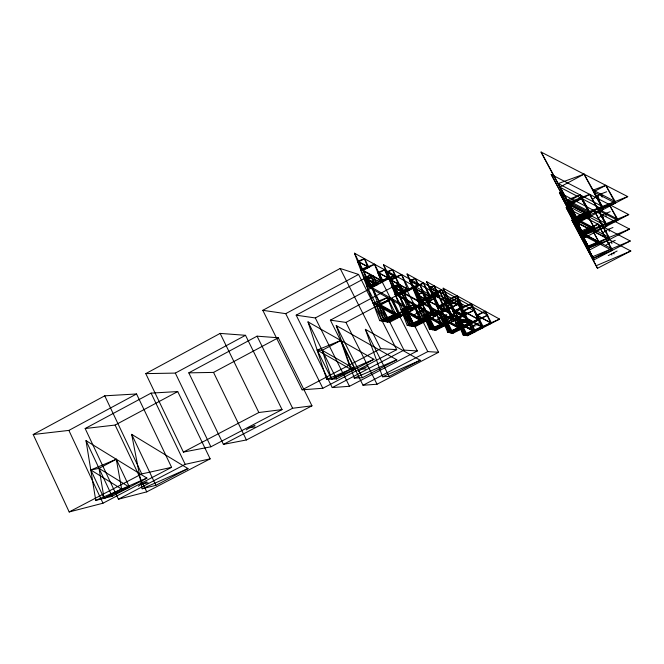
<?xml version="1.0" encoding="UTF-8"?>
<svg xmlns="http://www.w3.org/2000/svg" width="664" height="664" viewBox="0 0 664 664"><rect width="100%" height="100%" fill="white"/><g stroke="black" fill="none" stroke-linecap="round" stroke-linejoin="round"><path stroke-width="1" d="M138.394 486.255L140.801 484.479L146.885 481.823M246.278 429.882L249.216 427.824L255.076 425.284M414.303 314.894L418.876 311.707L425.491 309.001M593.242 198.868L599.733 194.394L606.639 191.763M358.178 371.417L361.681 369.051L367.308 366.644M436.696 319.907L440.921 317.06L446.797 314.611M598.297 217.941L604.066 214.098L610.166 211.691M454.998 323.999L458.915 321.434L464.202 319.193M602.314 233.089L607.51 229.719L612.963 227.503M470.236 327.41L478.694 323.011M605.576 245.398L610.299 242.401L615.237 240.36M608.282 255.598L617.113 251.009M33.2 434.522L104.746 395.819L136.552 393.968L171.586 467.34L102.986 503.204L69.189 511.961L33.2 434.522L68.873 430.405L136.552 393.968M145.773 373.624L220.141 333.403L245.514 335.303L282.051 409.597L210.886 446.797L183.388 452.084L145.773 373.624L175.321 373.093L245.514 335.303M262.803 310.32L340.167 268.472L358.577 274.439L396.698 349.654L322.828 388.274L302.145 389.818L262.803 310.32L285.736 313.657L358.577 274.439M85.166 428.521L151.077 393.121L177.728 391.561L210.148 458.849L146.761 491.858L118.424 499.204L85.166 428.521L115.121 425.06L177.728 391.561M188.8 372.853L257.076 336.175L278.274 337.768L311.964 405.82L246.41 439.966L223.419 444.382L188.8 372.853L213.534 372.404L278.274 337.768M417.316 350.949L403.986 350.111L366.96 277.154L382.281 282.125L417.316 350.949L349.471 386.282L332.241 387.568L296.177 315.176L370.711 275.087L375.143 283.81L368.097 286.516L363.648 277.759L370.711 275.087L373.873 283.42L375.143 283.81L363.648 277.759L373.873 283.42L368.097 286.516L364.968 278.174M296.177 315.176L315.309 317.956L394.814 275.402L412.568 310.171L384.713 321.492L366.785 286.134L394.814 275.402M395.429 276.963L390.283 279.718L386.332 271.958L392.515 269.609L396.466 277.344L390.283 279.718L387.402 272.356L386.332 271.958L396.466 277.344L387.402 272.356L392.515 269.609L408.161 309.1L412.568 310.171L371.948 287.637L366.785 286.134L408.161 309.1L384.713 321.492L371.948 287.637M330.373 320.148L394.341 286.035L406.791 290.068L438.589 352.285L377.036 384.224L363.025 385.269L330.373 320.148L345.944 322.413L406.791 290.068M398.367 284.399L393.196 287.155L392.142 286.815L396.142 294.667L402.359 292.218L398.367 284.399L392.142 286.815L402.359 292.218L393.196 287.155L396.142 294.667L401.338 291.903M382.215 321.061L396.416 315.309L375.733 303.78L382.215 321.061L394.034 314.819L396.416 315.309L387.394 297.572L373.151 303.174L394.034 314.819L387.394 297.572L375.733 303.78L373.151 303.174M389.552 322.322L435.758 297.928L354.476 253.2L379.675 320.629L389.552 322.322L354.476 253.2M578.626 222.523L627.729 196.602L541.06 152.039L578.626 222.523L576.211 216.663L541.06 152.039M581.315 233.33L591.325 228.067L598.82 241.679L599.135 242.684L588.702 246.975L580.859 232.259L591.325 228.067L599.135 242.684L581.315 233.33L580.859 232.259L598.82 241.679L588.702 246.975M583.415 234.143L594.629 228.25L586.37 213.31L574.734 217.85L583.415 234.143L595.01 229.478L594.629 228.25L574.734 217.85M415.116 326.696L456.691 304.876L383.468 264.637L407.206 325.343L415.116 326.696L383.468 264.637M584.843 237.604L628.742 214.563L551.195 174.449L584.843 237.604L582.926 232.948L551.195 174.449M69.189 511.961L141.764 473.913L171.586 467.34M183.388 452.084L258.852 412.518L282.051 409.597M302.145 389.818L380.671 348.65L396.698 349.654M112.158 496.282L146.927 478.088L86.005 440.63L95.757 500.382L112.158 496.282L86.005 440.63M336.474 378.928L373.965 359.315L307.996 321.866L326.713 379.385L336.474 378.928L307.996 321.866M435.899 330.265L473.689 310.511L407.065 273.95L429.417 329.153L435.899 330.265L407.065 273.95M589.864 249.797L629.563 229.055L559.395 192.585L589.864 249.797L559.395 192.585M118.424 499.204L185.19 464.344L210.148 458.849M223.419 444.382L292.616 408.26L311.964 405.82M332.241 387.568L403.986 350.111M155.891 485.326L187.987 468.593L131.679 434.347L142.146 488.77L155.891 485.326L131.679 434.347M362.403 377.708L396.79 359.788L336.225 325.543L354.269 378.09L362.403 377.708L336.225 325.543M453.122 333.212L487.758 315.184L426.653 281.677L447.719 332.291L453.122 333.212L426.653 281.677M594.006 259.856L630.236 240.999L566.168 207.566L594.006 259.856L566.168 207.566M363.025 385.269L427.782 351.605L438.589 352.285M389.137 376.447L420.295 360.27L365.358 329.336L382.53 376.762L389.137 376.447L365.358 329.336M467.63 335.702L499.594 319.11L443.162 288.193L463.057 334.913L467.63 335.702L443.162 288.193M597.484 268.298L630.8 251.009L571.853 220.149L597.484 268.298L571.853 220.149M142.146 488.77L187.987 468.593M382.53 376.762L420.295 360.27M95.757 500.382L146.927 478.088M463.057 334.913L499.594 319.11M354.269 378.09L396.79 359.788M447.719 332.291L487.758 315.184M326.713 379.385L373.965 359.315M596.388 265.642L630.8 251.009M445.303 325.343L443.793 325.036L427.018 315.74L428.662 316.122L445.303 325.343L434.314 329.991L427.018 315.74L438.041 311.192L449.096 332.523L459.206 328.199L452.441 315.068L442.315 319.309L459.206 328.199L442.315 319.309M429.417 329.153L473.689 310.511M592.711 256.702L630.236 240.999M407.206 325.343L456.691 304.876M588.304 246.004L629.563 229.055M379.675 320.629L435.758 297.928M582.926 232.948L628.742 214.563M415.207 286.624L401.413 292.052L410.385 309.64L424.147 304.062L415.207 286.624L422.072 303.473L424.147 304.062L403.679 292.758L401.413 292.052L422.072 303.473L410.385 309.64L403.679 292.758L418.054 285.18L418.901 285.495L415.307 278.473L409.771 280.631L413.373 287.67L418.901 285.495L409.771 280.631L418.054 285.18L415.307 278.473L410.651 280.955L413.373 287.67M577.448 219.651L603.078 209.617L602.389 206.471L584.063 174.151L558.216 183.579L577.448 219.651L558.216 183.579L602.389 206.471L574.584 221.104L589.092 247.929L609.652 239.455L609.203 237.413L594.263 210.704L573.571 218.78L574.584 221.104L609.652 239.455L594.263 210.704M576.211 216.663L627.729 196.602M140.801 484.479L148.064 482.728M249.216 427.824L254.993 426.886M361.681 369.051L365.864 368.985M417.731 312.503L421.507 313.408M439.858 317.774L442.921 318.504M457.936 322.082L460.467 322.679M472.976 325.659L475.1 326.165M420.536 311.026L424.271 311.956M442.39 316.446L445.411 317.193M460.243 320.87L462.742 321.492M475.092 324.555L477.192 325.078M426.114 299.555L416.984 294.716L422.503 292.517L426.114 299.555L416.984 294.716L420.602 301.78L438.207 294.716L446.249 310.362L434.082 315.4L426.006 299.638L446.249 310.362L426.006 299.638M394.341 286.035L427.782 351.605M340.167 268.472L380.671 348.65M345.944 322.413L377.036 384.224M315.309 317.956L349.471 386.282M285.736 313.657L322.828 388.274M257.076 336.175L292.616 408.26M220.141 333.403L258.852 412.518M213.534 372.404L246.41 439.966M175.321 373.093L210.886 446.797M151.077 393.121L185.19 464.344M104.746 395.819L141.764 473.913M115.121 425.06L146.761 491.858M68.873 430.405L102.986 503.204M598.106 195.523L598.886 198.901M602.621 215.061L603.236 217.717M606.207 230.566L606.697 232.699M609.112 243.148L609.519 244.908M611.527 253.582L611.868 255.051M601.468 193.739L602.182 197.158M605.601 213.493L606.157 216.182M608.871 229.163L609.328 231.321M611.536 241.887L611.909 243.663M613.735 252.428L614.051 253.914M364.503 258.719L358.834 261.782L357.498 261.292L361.88 269.933L368.877 267.326L364.503 258.719L357.498 261.292L368.877 267.326L358.834 261.782L361.88 269.933L367.59 266.862L364.503 258.719M374.571 264.264L363.2 270.389L360.56 269.476L369.392 286.889L383.36 281.528L374.571 264.264L360.56 269.476L380.912 280.723L383.36 281.528L363.2 270.389L369.392 286.889L380.912 280.723L374.571 264.264M373.259 275.95L367.565 279.004L366.279 278.589L370.678 287.263L377.65 284.582L373.259 275.95L366.279 278.589L377.65 284.582L367.565 279.004L370.678 287.263L376.405 284.2L373.259 275.95M384.672 269.816L378.961 272.887L377.725 272.447L382.14 281.129L389.087 278.465L384.672 269.816L377.725 272.447L389.087 278.465L378.961 272.887L382.14 281.129L387.892 278.05L384.672 269.816M584.063 174.151L559.777 187.148L603.078 209.617L584.063 174.151M401.596 274.597L391.345 280.083L389.22 279.345L397.18 294.974L409.522 290.11L401.596 274.597L389.22 279.345L409.522 290.11L391.345 280.083L397.18 294.974L407.547 289.462L401.596 274.597M400.417 285.088L395.287 287.819L394.25 287.487L398.217 295.272L404.376 292.841L400.417 285.088L394.25 287.487L404.376 292.841L395.287 287.819L398.217 295.272L403.372 292.534L400.417 285.088M580.22 194.984L567.811 201.582L576.833 218.174L589.889 213.078L589.408 211.525L580.22 194.984L567.106 199.922L567.811 201.582L589.889 213.078L580.22 194.984M392.183 298.858L380.738 304.942L378.256 304.369L387.153 321.907L401.039 316.255L392.183 298.858L378.256 304.369L398.749 315.782L401.039 316.255L380.738 304.942L387.153 321.907L398.749 315.782L392.183 298.858M581.349 198.337L569.181 204.802L578.045 221.104L590.827 216.082L590.371 214.588L581.349 198.337L568.509 203.209L569.181 204.802L590.827 216.082L581.349 198.337M605.809 185.339L593.558 191.846L602.738 208.056L615.379 203.126L615.163 201.499L605.809 185.339L593.118 190.12L593.558 191.846L615.379 203.126L605.809 185.339M419.839 284.624L399.238 295.571L395.088 294.359L411.232 326.032L435.833 315.823L419.839 284.624L395.088 294.359L432.297 314.968L435.833 315.823L399.238 295.571L411.232 326.032L432.297 314.968L419.839 284.624M589.698 194.369L567.961 205.923L583.897 235.322L606.713 226.125L606.166 223.619L589.698 194.369L566.716 203.076L567.961 205.923L606.713 226.125L589.698 194.369M423.574 283.013L414.245 287.968L412.502 287.371L419.748 301.531L430.795 297.082L423.574 283.013L412.502 287.371L430.795 297.082L414.245 287.968L419.748 301.531L429.176 296.551L423.574 283.013M434.214 285.827L429.948 288.093L429.21 287.819L432.513 294.26L437.518 292.251L434.214 285.827L429.21 287.819L437.518 292.251L429.948 288.093L432.513 294.26L436.804 291.994L434.214 285.827M422.503 292.517L417.839 294.99L420.602 301.78L425.292 299.298L422.503 292.517M116.291 459.247L99.044 468.377L90.794 469.963L104.082 498.299L129.488 487.21L116.291 459.247L90.794 469.963L121.661 489.094L129.488 487.21L99.044 468.377L104.082 498.299L121.661 489.094L116.291 459.247M340.781 340.474L322.198 350.31L317.176 350.077L331.668 379.152L355.165 369.151L340.781 340.474L317.176 350.077L350.642 369.217L355.165 369.151L322.198 350.31L331.668 379.152L350.642 369.217L340.781 340.474M589.408 211.525L576.833 218.174L567.106 199.922L589.408 211.525M413.63 304.627L403.148 310.171L401.081 309.69L409.24 325.692L421.748 320.513L413.63 304.627L401.081 309.69L419.839 320.114L421.748 320.513L403.148 310.171L409.24 325.692L419.839 320.114L413.63 304.627M586.37 213.31L575.298 219.17L595.01 229.478L586.37 213.31M441.801 289.985L433.243 294.509L431.783 294.011L438.439 306.967L448.432 302.867L441.801 289.985L431.783 294.011L448.432 302.867L433.243 294.509L438.439 306.967L447.079 302.419L441.801 289.985M440.174 292.127L421.441 302.02L418.029 301.033L432.712 329.717L454.732 320.421L440.174 292.127L418.029 301.033L451.835 319.716L454.732 320.421L421.441 302.02L432.712 329.717L451.835 319.716L440.174 292.127M417.482 305.664L407.165 311.109L405.173 310.644L413.191 326.373L425.458 321.268L417.482 305.664L405.173 310.644L423.624 320.895L425.458 321.268L407.165 311.109L413.191 326.373L423.624 320.895L417.482 305.664M438.207 294.716L427.824 300.203L434.082 315.4L444.581 309.889L438.207 294.716M609.154 204.429L598.198 210.222L606.439 224.88L617.711 220.357L617.537 219.062L609.154 204.429L597.849 208.836L598.198 210.222L617.711 220.357L609.154 204.429M590.371 214.588L578.045 221.104L568.509 203.209L590.371 214.588M615.163 201.499L602.738 208.056L593.118 190.12L615.163 201.499M457.164 295.862L449.262 300.028L448.017 299.605L454.168 311.541L463.289 307.739L457.164 295.862L448.017 299.605L463.289 307.739L449.262 300.028L454.168 311.541L462.144 307.357L457.164 295.862M457.039 298.335L439.85 307.374L437.003 306.552L450.458 332.755L470.394 324.223L457.039 298.335L437.003 306.552L467.971 323.634L470.394 324.223L439.85 307.374L450.458 332.755L467.971 323.634L457.039 298.335M598.023 224.191L580.045 233.637L593.367 258.304L612.067 250.452L611.693 248.759L598.023 224.191L579.207 231.703L580.045 233.637L612.067 250.452L598.023 224.191M434.879 310.345L425.358 315.35L423.673 314.96L431.077 329.435L442.257 324.721L434.879 310.345L423.673 314.96L440.697 324.406L442.257 324.721L425.358 315.35L431.077 329.435L440.697 324.406L434.879 310.345M438.041 311.192L428.662 316.122L434.314 329.991L443.793 325.036L438.041 311.192M456.882 301.29L447.445 306.253L445.951 305.789L453.296 320.065L464.194 315.475L456.882 301.29L445.951 305.789L464.194 315.475L447.445 306.253L453.296 320.065L462.833 315.085L456.882 301.29M606.166 223.619L583.897 235.322L566.716 203.076L606.166 223.619M617.537 219.062L606.439 224.88L597.849 208.836L617.537 219.062M471.241 303.572L455.371 311.889L452.956 311.184L465.373 335.312L483.575 327.427L471.241 303.572L452.956 311.184L481.524 326.929L483.575 327.427L455.371 311.889L465.373 335.312L481.524 326.929L471.241 303.572M452.441 315.068L443.726 319.633L449.096 332.523L457.903 327.933L452.441 315.068M455.081 315.773L446.482 320.28L445.112 319.957L451.802 332.988L461.746 328.721L455.081 315.773L445.112 319.957L461.746 328.721L446.482 320.28L451.802 332.988L460.484 328.464L455.081 315.773M472.353 306.735L463.704 311.267L462.459 310.877L469.191 323.932L479.059 319.708L472.353 306.735L462.459 310.877L479.059 319.708L463.704 311.267L469.191 323.932L477.922 319.384L472.353 306.735M609.203 237.413L589.092 247.929L573.571 218.78L609.203 237.413M467.199 319.035L459.156 323.235L457.961 322.961L464.227 335.113L473.44 331.128L467.199 319.035L457.961 322.961L473.44 331.128L459.156 323.235L464.227 335.113L472.336 330.904L467.199 319.035M469.431 319.641L461.488 323.783L460.335 323.509L466.51 335.511L475.59 331.568L469.431 319.641L460.335 323.509L475.59 331.568L461.488 323.783L466.51 335.511L474.519 331.353L469.431 319.641M485.384 311.325L477.399 315.483L476.337 315.159L482.554 327.178L491.576 323.277L485.384 311.325L476.337 315.159L491.576 323.277L477.399 315.483L482.554 327.178L490.605 322.994L485.384 311.325M611.693 248.759L593.367 258.304L579.207 231.703L611.693 248.759"/></g></svg>
